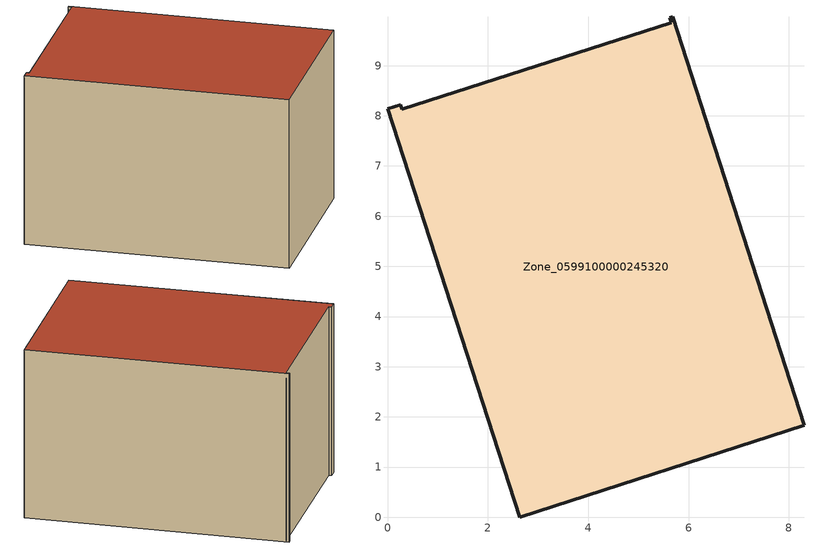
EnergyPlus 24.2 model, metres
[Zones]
Zone_0599100000245320
 floor ground (C_G): 5.63,9.96 5.68,9.97 8.3,1.83 2.64,0 0,8.14 0.26,8.22 0.29,8.13 5.66,9.86 z3.87
 wall outside (C_F): 2.64,0 8.3,1.83 5.68,9.97 5.63,9.96 5.66,9.86 0.29,8.13 0.26,8.22 0,8.14 2.64,0 z3.87:9.56
 roof outside (C_R): 5.68,9.97 5.63,9.96 5.66,9.86 0.29,8.13 0.26,8.22 0,8.14 2.64,0 8.3,1.83 z9.56
[BUILDING]
Pand.0599100000245320: North Axis=0; Terrain=City; Loads Convergence Tolerance Value=0.04; Temperature Convergence Tolerance Value=0.4; Solar Distribution=FullExterior; Maximum Number of Warmup Days=25; Minimum Number of Warmup Days=1
[Site:Location]
Rotterdam.The.Hague.AP_ZH_NLD Design_Conditions: Latitude=51.96; Longitude=4.45; Time Zone=1; Elevation=-4.5
[SITE:GROUNDTEMPERATURE:BUILDINGSURFACE]
18, 18, 18, 18, 18, 18, 18, 18, 18, 18, 18, 18
[MATERIAL] Thermal Absorptance=0.9; Solar Absorptance=0.7; Visible Absorptance=0.7
Name | Roughness | Thickness | Conductivity | Density | Specific Heat
G.TI.1946-1964 | MediumSmooth | 0.15 | 1 | 540 | 1210
F.TI.1946-1964 | Rough | 0.3 | 0.857143 | 1920 | 840
R.TI.1946-1964 | MediumRough | 0.2 | 0.277778 | 1500 | 1000
[CONSTRUCTION]
C_G: G.TI.1946-1964
C_F: F.TI.1946-1964
C_R: R.TI.1946-1964
[ZONE]
Zone_0599100000245320: Type=1; Multiplier=1; Ceiling Height=Autocalculate; Volume=Autocalculate; Floor Area=autocalculate; Part of Total Floor Area=Yes
[ZONEINFILTRATION:DESIGNFLOWRATE]
Infil_Zone_0599100000245320: Zone or ZoneList or Space or SpaceList=Zone_0599100000245320; Schedule=AlwaysOn; Design Flow Rate Calculation Method=Flow/Area; Flow Rate per Floor Area=0.003; Constant Term Coefficient=1; Temperature Term Coefficient=0; Velocity Term Coefficient=0; Velocity Squared Term Coefficient=0
[HVACTEMPLATE:ZONE:IDEALLOADSAIRSYSTEM]
Zone_0599100000245320: Maximum Heating Supply Air Temperature=50; Minimum Cooling Supply Air Temperature=13; Maximum Heating Supply Air Humidity Ratio=0.0156; Minimum Cooling Supply Air Humidity Ratio=0.0077; Heating Limit=NoLimit; Cooling Limit=NoLimit; Dehumidification Control Type=ConstantSensibleHeatRatio; Cooling Sensible Heat Ratio=0.7; Dehumidification Setpoint=60; Humidification Control Type=None; Humidification Setpoint=30; Outdoor Air Method=None; Outdoor Air Flow Rate per Person=0.00944; Outdoor Air Flow Rate per Zone Floor Area=0; Outdoor Air Flow Rate per Zone=0; Demand Controlled Ventilation Type=None; Outdoor Air Economizer Type=NoEconomizer; Heat Recovery Type=None; Sensible Heat Recovery Effectiveness=0.7; Latent Heat Recovery Effectiveness=0.65
[ZONECONTROL:THERMOSTAT]
ThermostatControl_Zone_0599100000245320: Zone or ZoneList=Zone_0599100000245320; Control Type Schedule=DualSetpointControlType; Control 1=Thermostat_Zone_0599100000245320; Temperature Difference Between Cutout And Setpoint=0
[THERMOSTATSETPOINT:DUALSETPOINT]
Thermostat_Zone_0599100000245320: Heating Setpoint Temperature Schedule=HeatingSetpoint_Zone_0599100000245320; Cooling Setpoint Temperature Schedule=CoolingSetpoint_Zone_0599100000245320
[SCHEDULE:COMPACT]
HeatingSetpoint_Zone_0599100000245320: Through: 12/31, For: AllDays, Until: 24:00, 21
CoolingSetpoint_Zone_0599100000245320: Through: 12/31, For: AllDays, Until: 24:00, 24
DualSetpointControlType: Through: 12/31, For: AllDays, Until: 24:00, 4
AlwaysOn: Through: 12/31, For: AllDays, Until: 24:00, 1
